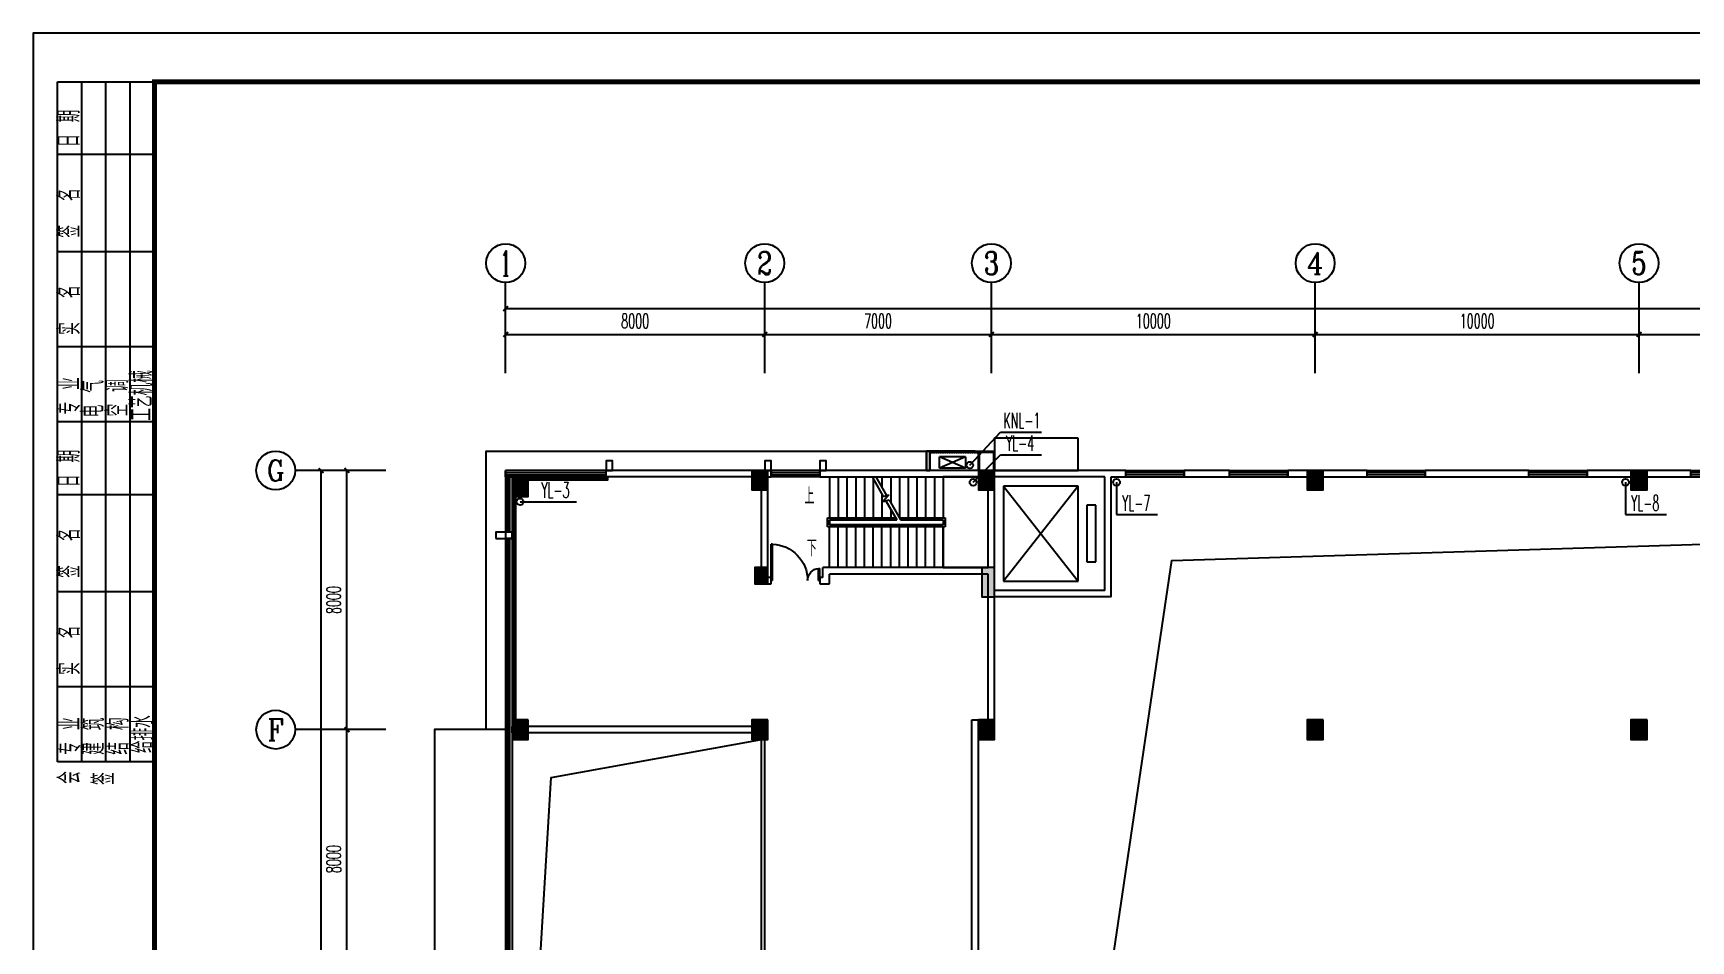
# Model space of a CAD drawing. Extents: x -620248 to 571765, y -684907 to -323071.
# Drawn here: x -81878 to -30687, y -370126 to -342104 of the extents above; entities that cross this region are included whole.
import ezdxf
from ezdxf.enums import TextEntityAlignment as Align

# ---------------------------------------------------------------- set-up
doc = ezdxf.new("R2010")
doc.units = 0
doc.header["$LTSCALE"] = 1000
doc.header["$MEASUREMENT"] = 0
doc.linetypes.add('DASH', pattern=[0.35, 0.25, -0.1])
for name, color, linetype in [('4', 4, 'Continuous'), ('9', 9, 'Continuous'), ('AC', 252, 'Continuous'), ('AXIS', 3, 'Continuous'), ('AXIS_TEXT', 7, 'Continuous'), ('DIM_SYMB', 3, 'Continuous'), ('EVTR', 2, 'Continuous'), ('LATRINE', 6, 'Continuous'), ('PUB_HATCH', 8, 'Continuous'), ('PUB_TITLE', 4, 'Continuous'), ('STAIR', 2, 'Continuous'), ('TWT_LEAD', 3, 'Continuous'), ('VPIPE-雨水', 222, 'DASH'), ('WALL', 7, 'Continuous'), ('WINDOW', 4, 'Continuous')]:
    doc.layers.add(name, color=color, linetype=linetype)
doc.styles.add('_TCH_AXIS', font='COMPLEX', dxfattribs={"bigfont": 'GBCBIG'})
doc.styles.add('_TCH_DIM', font='SIMPLEX.shx', dxfattribs={"width": 0.8, "bigfont": 'GBCBIG.shx'})
doc.styles.add('_TCH_DIM_T3', font='SIMPLEX.shx', dxfattribs={"width": 0.564706, "bigfont": 'GBCBIG.shx'})
doc.styles.add('COMPLEX', font='COMPLEX')
doc.styles.add('天正', font='SIMPLEX.shx', dxfattribs={"width": 0.7, "bigfont": 'HZTXT.shx'})
doc.dimstyles.new('_TCH_ARCH&&150', dxfattribs={"dimtxt": 446.25, "dimasz": 150, "dimexe": 375, "dimexo": 450, "dimgap": 189.375, "dimtad": 1, "dimdec": 0, "dimzin": 0, "dimdsep": 46, "dimtxsty": '_TCH_DIM_T3', "dimblk": 'ARCHTICK', "dimcen": 0.09, "dimclrt": 7, "dimazin": 2, "dimtfac": 1, "dimtdec": 0, "dimtix": 1, "dimtmove": 2, "dimatfit": 3, "dimfxl": 1, "dimtolj": 1, "dimtzin": 0, "dimarcsym": 0})

# ---------------------------------------------------------------- blocks, each defined once
blk = doc.blocks.new('A$C2E844E90')
at = {"layer": 'PUB_HATCH'}
for points in [[(7600, 0), (8100, 0), (8100, 600), (7600, 600)], [(14600, 0), (15100, 0), (15100, 600), (14600, 600)], [(24750, 0), (25250, 0), (25250, 600), (24750, 600)], [(34750, 0), (35250, 0), (35250, 600), (34750, 600)], [(200, -200), (700, -200), (700, 400), (200, 400)], [(7700, -2900), (8100, -2900), (8100, -2400), (7700, -2400)], [(14700, -3300), (15100, -3300), (15100, -2400), (14700, -2400)], [(200, -7700), (700, -7700), (700, -7100), (200, -7100)], [(7600, -7700), (8100, -7700), (8100, -7100), (7600, -7100)], [(14600, -7700), (15100, -7700), (15100, -7100), (14600, -7100)], [(24750, -7700), (25250, -7700), (25250, -7100), (24750, -7100)], [(34750, -7700), (35250, -7700), (35250, -7100), (34750, -7100)]]:
    blk.add_hatch(color=7, dxfattribs=at).paths.add_polyline_path(points)
at = {"layer": 'WALL'}
for points in [[(8100, 600), (7600, 600), (7600, 0), (8100, 0)], [(15100, 600), (14600, 600), (14600, 0), (15100, 0)], [(25250, 600), (24750, 600), (24750, 0), (25250, 0)], [(35250, 600), (34750, 600), (34750, 0), (35250, 0)], [(700, 400), (200, 400), (200, -200), (700, -200)], [(8100, -2400), (7700, -2400), (7700, -2900), (8100, -2900)], [(15100, -2400), (14700, -2400), (14700, -3300), (15100, -3300)], [(700, -7100), (200, -7100), (200, -7700), (700, -7700)], [(8100, -7100), (7600, -7100), (7600, -7700), (8100, -7700)], [(15100, -7100), (14600, -7100), (14600, -7700), (15100, -7700)], [(25250, -7100), (24750, -7100), (24750, -7700), (25250, -7700)], [(35250, -7100), (34750, -7100), (34750, -7700), (35250, -7700)]]:
    blk.add_lwpolyline(points, close=True, dxfattribs=at)
blk = doc.blocks.new('A$C545B6328')
at = {"layer": 'AC'}
for p, q in [((400, 450), (-400, 450)), ((-400, 450), (-400, 100)), ((400, 450), (-400, 100)), ((400, 100), (-400, 450)), ((400, 100), (-400, 100)), ((400, 100), (400, 450))]:
    blk.add_line(p, q, dxfattribs=at)
blk = doc.blocks.new('$TCHSYS$WIN2D')
for p, q in [((-0.5, 0.5), (0.5, 0.5)), ((-0.5, 0.5), (-0.5, -0.5)), ((0.5, 0.5), (0.5, -0.5)), ((0.5, 0.1667), (-0.5, 0.1667)), ((0.5, -0.1667), (-0.5, -0.1667)), ((-0.5, -0.5), (0.5, -0.5))]:
    blk.add_line(p, q)
blk = doc.blocks.new('$DorLib2D$00000225')
at = {"color": 0}
for p, q in [((0.475, -0.001), (0.475, 0.752)), ((0.475, 0.752), (0.5, 0.752)), ((0.5, -0.001), (0.5, 0.752)), ((-0.5, 0), (-0.5, 0.252)), ((-0.475, 0.252), (-0.5, 0.252)), ((-0.475, 0), (-0.475, 0.252)), ((-0.475, 0), (-0.5, 0)), ((0.475, -0.001), (0.5, -0.001))]:
    blk.add_line(p, q, dxfattribs=at)
for centre, radius, start, end in [((0.505, -0.002), 0.755, 92.2493, 179.7238), ((-0.501, 0.003), 0.251, 359.7899, 84.0974)]:
    blk.add_arc(centre, radius, start, end, dxfattribs=at)
blk = doc.blocks.new('$WINLIB2D$00000001')
at = {"color": 0}
for points in [[(-0.5, 0.5), (-0.5, -0.5)], [(-0.5, 0.5), (0.5, 0.5)], [(0.5, -0.5), (0.5, 0.5)], [(0.5, 0.167), (-0.5, 0.167)], [(0.5, -0.167), (-0.5, -0.167)], [(-0.5, -0.5), (0.5, -0.5)]]:
    blk.add_lwpolyline(points, dxfattribs=at)
blk = doc.blocks.new('_ArchTick')
at = {"color": 0, "linetype": 'ByBlock', "const_width": 0.4}
blk.add_lwpolyline([(-0.5, -0.5), (0.5, 0.5)], dxfattribs=at)
blk = doc.blocks.new('*D265')
at = {"layer": 'AXIS', "color": 0, "lineweight": -2, "transparency": 16777216}
for p, q in [((7700, 50450), (7700, 52375)), ((115700, 50450), (115700, 52375)), ((7700, 52000), (115700, 52000))]:
    blk.add_line(p, q, dxfattribs=at)
at = {"layer": 'Defpoints', "color": 0, "transparency": 16777216}
for p in [(115700, 52000), (7700, 50000), (115700, 50000)]:
    blk.add_point(p, dxfattribs=at)
at = {"layer": 'AXIS', "color": 0, "lineweight": -2, "transparency": 16777216, "xscale": 150, "yscale": 150, "zscale": 150, "rotation": 180}
blk.add_blockref('_ArchTick', (7700, 52000), dxfattribs=at)
at = {"layer": 'AXIS', "color": 0, "lineweight": -2, "transparency": 16777216, "xscale": 150, "yscale": 150, "zscale": 150}
blk.add_blockref('_ArchTick', (115700, 52000), dxfattribs=at)
at = {"layer": 'AXIS', "color": 7, "transparency": 16777216, "insert": (61700, 52412), "char_height": 446.2, "attachment_point": 5, "style": '_TCH_DIM_T3'}
blk.add_mtext('\\A1;108000', dxfattribs=at)
blk = doc.blocks.new('*D266')
at = {"layer": 'AXIS', "color": 0, "lineweight": -2, "transparency": 16777216}
for p, q in [((7700, 50450), (7700, 51575)), ((7700, 51200), (15700, 51200)), ((15700, 50450), (15700, 51575))]:
    blk.add_line(p, q, dxfattribs=at)
at = {"layer": 'Defpoints', "color": 0, "transparency": 16777216}
for p in [(15700, 51200), (7700, 50000), (15700, 50000)]:
    blk.add_point(p, dxfattribs=at)
at = {"layer": 'AXIS', "color": 0, "lineweight": -2, "transparency": 16777216, "xscale": 150, "yscale": 150, "zscale": 150, "rotation": 180}
blk.add_blockref('_ArchTick', (7700, 51200), dxfattribs=at)
at = {"layer": 'AXIS', "color": 0, "lineweight": -2, "transparency": 16777216, "xscale": 150, "yscale": 150, "zscale": 150}
blk.add_blockref('_ArchTick', (15700, 51200), dxfattribs=at)
at = {"layer": 'AXIS', "color": 7, "transparency": 16777216, "insert": (11700, 51612), "char_height": 446.2, "attachment_point": 5, "style": '_TCH_DIM_T3'}
blk.add_mtext('\\A1;8000', dxfattribs=at)
blk = doc.blocks.new('*D267')
at = {"layer": 'AXIS', "color": 0, "lineweight": -2, "transparency": 16777216}
for p, q in [((15700, 50450), (15700, 51575)), ((15700, 51200), (22700, 51200)), ((22700, 50450), (22700, 51575))]:
    blk.add_line(p, q, dxfattribs=at)
at = {"layer": 'Defpoints', "color": 0, "transparency": 16777216}
for p in [(22700, 51200), (15700, 50000), (22700, 50000)]:
    blk.add_point(p, dxfattribs=at)
at = {"layer": 'AXIS', "color": 0, "lineweight": -2, "transparency": 16777216, "xscale": 150, "yscale": 150, "zscale": 150, "rotation": 180}
blk.add_blockref('_ArchTick', (15700, 51200), dxfattribs=at)
at = {"layer": 'AXIS', "color": 0, "lineweight": -2, "transparency": 16777216, "xscale": 150, "yscale": 150, "zscale": 150}
blk.add_blockref('_ArchTick', (22700, 51200), dxfattribs=at)
at = {"layer": 'AXIS', "color": 7, "transparency": 16777216, "insert": (19200, 51612), "char_height": 446.2, "attachment_point": 5, "style": '_TCH_DIM_T3'}
blk.add_mtext('\\A1;7000', dxfattribs=at)
blk = doc.blocks.new('*D268')
at = {"layer": 'AXIS', "color": 0, "lineweight": -2, "transparency": 16777216}
for p, q in [((22700, 50450), (22700, 51575)), ((22700, 51200), (32700, 51200)), ((32700, 50450), (32700, 51575))]:
    blk.add_line(p, q, dxfattribs=at)
at = {"layer": 'Defpoints', "color": 0, "transparency": 16777216}
for p in [(32700, 51200), (22700, 50000), (32700, 50000)]:
    blk.add_point(p, dxfattribs=at)
at = {"layer": 'AXIS', "color": 0, "lineweight": -2, "transparency": 16777216, "xscale": 150, "yscale": 150, "zscale": 150, "rotation": 180}
blk.add_blockref('_ArchTick', (22700, 51200), dxfattribs=at)
at = {"layer": 'AXIS', "color": 0, "lineweight": -2, "transparency": 16777216, "xscale": 150, "yscale": 150, "zscale": 150}
blk.add_blockref('_ArchTick', (32700, 51200), dxfattribs=at)
at = {"layer": 'AXIS', "color": 7, "transparency": 16777216, "insert": (27700, 51612), "char_height": 446.2, "attachment_point": 5, "style": '_TCH_DIM_T3'}
blk.add_mtext('\\A1;10000', dxfattribs=at)
blk = doc.blocks.new('*D269')
at = {"layer": 'AXIS', "color": 0, "lineweight": -2, "transparency": 16777216}
for p, q in [((32700, 50450), (32700, 51575)), ((32700, 51200), (42700, 51200)), ((42700, 50450), (42700, 51575))]:
    blk.add_line(p, q, dxfattribs=at)
at = {"layer": 'Defpoints', "color": 0, "transparency": 16777216}
for p in [(42700, 51200), (32700, 50000), (42700, 50000)]:
    blk.add_point(p, dxfattribs=at)
at = {"layer": 'AXIS', "color": 0, "lineweight": -2, "transparency": 16777216, "xscale": 150, "yscale": 150, "zscale": 150, "rotation": 180}
blk.add_blockref('_ArchTick', (32700, 51200), dxfattribs=at)
at = {"layer": 'AXIS', "color": 0, "lineweight": -2, "transparency": 16777216, "xscale": 150, "yscale": 150, "zscale": 150}
blk.add_blockref('_ArchTick', (42700, 51200), dxfattribs=at)
at = {"layer": 'AXIS', "color": 7, "transparency": 16777216, "insert": (37700, 51612), "char_height": 446.2, "attachment_point": 5, "style": '_TCH_DIM_T3'}
blk.add_mtext('\\A1;10000', dxfattribs=at)
blk = doc.blocks.new('*D270')
at = {"layer": 'AXIS', "color": 0, "lineweight": -2, "transparency": 16777216}
for p, q in [((42700, 50450), (42700, 51575)), ((42700, 51200), (52700, 51200)), ((52700, 50450), (52700, 51575))]:
    blk.add_line(p, q, dxfattribs=at)
at = {"layer": 'Defpoints', "color": 0, "transparency": 16777216}
for p in [(52700, 51200), (42700, 50000), (52700, 50000)]:
    blk.add_point(p, dxfattribs=at)
at = {"layer": 'AXIS', "color": 0, "lineweight": -2, "transparency": 16777216, "xscale": 150, "yscale": 150, "zscale": 150, "rotation": 180}
blk.add_blockref('_ArchTick', (42700, 51200), dxfattribs=at)
at = {"layer": 'AXIS', "color": 0, "lineweight": -2, "transparency": 16777216, "xscale": 150, "yscale": 150, "zscale": 150}
blk.add_blockref('_ArchTick', (52700, 51200), dxfattribs=at)
at = {"layer": 'AXIS', "color": 7, "transparency": 16777216, "insert": (47700, 51612), "char_height": 446.2, "attachment_point": 5, "style": '_TCH_DIM_T3'}
blk.add_mtext('\\A1;10000', dxfattribs=at)
blk = doc.blocks.new('*D279')
at = {"layer": 'AXIS', "color": 0, "lineweight": -2, "transparency": 16777216}
for p, q in [((3550, 47000), (1625, 47000)), ((2000, 7000), (2000, 47000)), ((3550, 7000), (1625, 7000))]:
    blk.add_line(p, q, dxfattribs=at)
at = {"layer": 'Defpoints', "color": 0, "transparency": 16777216}
for p in [(2000, 47000), (4000, 47000), (4000, 7000)]:
    blk.add_point(p, dxfattribs=at)
at = {"layer": 'AXIS', "color": 0, "lineweight": -2, "transparency": 16777216, "xscale": 150, "yscale": 150, "zscale": 150}
for p, rotation in [((2000, 47000), 90), ((2000, 7000), 270)]:
    blk.add_blockref('_ArchTick', p, dxfattribs=dict(at, rotation=rotation))
at = {"layer": 'AXIS', "color": 7, "transparency": 16777216, "insert": (1588, 27000), "char_height": 446.2, "attachment_point": 5, "rotation": 90, "style": '_TCH_DIM_T3'}
blk.add_mtext('\\A1;40000', dxfattribs=at)
blk = doc.blocks.new('*D283')
at = {"layer": 'AXIS', "color": 0, "lineweight": -2, "transparency": 16777216}
for p, q in [((3550, 39000), (2425, 39000)), ((2800, 31000), (2800, 39000)), ((3550, 31000), (2425, 31000))]:
    blk.add_line(p, q, dxfattribs=at)
at = {"layer": 'Defpoints', "color": 0, "transparency": 16777216}
for p in [(2800, 39000), (4000, 39000), (4000, 31000)]:
    blk.add_point(p, dxfattribs=at)
at = {"layer": 'AXIS', "color": 0, "lineweight": -2, "transparency": 16777216, "xscale": 150, "yscale": 150, "zscale": 150}
for p, rotation in [((2800, 39000), 90), ((2800, 31000), 270)]:
    blk.add_blockref('_ArchTick', p, dxfattribs=dict(at, rotation=rotation))
at = {"layer": 'AXIS', "color": 7, "transparency": 16777216, "insert": (2388, 35000), "char_height": 446.2, "attachment_point": 5, "rotation": 90, "style": '_TCH_DIM_T3'}
blk.add_mtext('\\A1;8000', dxfattribs=at)
blk = doc.blocks.new('*D284')
at = {"layer": 'AXIS', "color": 0, "lineweight": -2, "transparency": 16777216}
for p, q in [((3550, 47000), (2425, 47000)), ((2800, 39000), (2800, 47000)), ((3550, 39000), (2425, 39000))]:
    blk.add_line(p, q, dxfattribs=at)
at = {"layer": 'Defpoints', "color": 0, "transparency": 16777216}
for p in [(2800, 47000), (4000, 47000), (4000, 39000)]:
    blk.add_point(p, dxfattribs=at)
at = {"layer": 'AXIS', "color": 0, "lineweight": -2, "transparency": 16777216, "xscale": 150, "yscale": 150, "zscale": 150}
for p, rotation in [((2800, 47000), 90), ((2800, 39000), 270)]:
    blk.add_blockref('_ArchTick', p, dxfattribs=dict(at, rotation=rotation))
at = {"layer": 'AXIS', "color": 7, "transparency": 16777216, "insert": (2388, 43000), "char_height": 446.2, "attachment_point": 5, "rotation": 90, "style": '_TCH_DIM_T3'}
blk.add_mtext('\\A1;8000', dxfattribs=at)
blk = doc.blocks.new('_AXISO')
blk.add_circle((0, 0), 0.5)
at = {"layer": 'AXIS_TEXT', "style": 'COMPLEX', "width": 1.041667}
blk.add_attdef('A', text='', height=0.56, dxfattribs=at).set_placement((-0.25, -0.28), (0.25, -0.28), align=Align.FIT)
blk = doc.blocks.new('小签')
at = {"layer": '4'}
for p, q in [((-16433, 275229), (-16433, 289229)), ((-16433, 289229), (-14433, 289229)), ((-15933, 275229), (-15933, 289229)), ((-15433, 275229), (-15433, 289229)), ((-14933, 275229), (-14933, 289229)), ((-14433, 275229), (-14433, 289229)), ((-14433, 287729), (-16433, 287729)), ((-14433, 285729), (-16433, 285729)), ((-14433, 283773), (-16433, 283773)), ((-14433, 282229), (-16433, 282229)), ((-14433, 280729), (-16433, 280729)), ((-14433, 278729), (-16433, 278729)), ((-14433, 276773), (-16433, 276773)), ((-14433, 275229), (-16433, 275229))]:
    blk.add_line(p, q, dxfattribs=at)
at = {"layer": '4', "style": '_TCH_DIM', "width": 0.8}
for s, p in [('日 期', (-15971, 287889)), ('签  名', (-15966, 286022)), ('实  名', (-15966, 284022)), ('工艺机械', (-14479, 282255)), ('专 业', (-15960, 282382)), ('电 气', (-15476, 282324)), ('空 调', (-14973, 282341)), ('日 期', (-15971, 280889)), ('签  名', (-15966, 279022)), ('实  名', (-15966, 277022)), ('专 业', (-15952, 275382)), ('建 筑', (-15465, 275376)), ('结 构', (-14963, 275380)), ('给排水', (-14463, 275413)), ('会', (-15962, 274781)), ('签', (-15258, 274757))]:
    blk.add_text(s, height=450, rotation=90, dxfattribs=at).set_placement(p)
blk = doc.blocks.new('A$C4A872A6F')
for points in [[(22300, 47000), (22300, 47600), (22800, 47600), (22800, 47000)], [(22330, 47000), (22330, 47570), (22770, 47570), (22770, 47000)]]:
    blk.add_lwpolyline(points)
at = {"layer": '4'}
blk.add_lwpolyline([(25380, 48000), (22800, 48000), (22800, 47000), (25380, 47000)], close=True, dxfattribs=at)
blk.add_lwpolyline([(7700, 39000), (5500, 39000), (5500, 15000), (7700, 15000)], dxfattribs=at)
at = {"layer": '9'}
for p, q in [((7950, 46200), (7950, 39300)), ((8000, 46200), (8000, 39300)), ((15600, 15300), (15600, 38700)), ((15700, 15300), (15700, 38700))]:
    blk.add_line(p, q, dxfattribs=at)
for points in [[(20850, 47600), (20870, 47600), (20870, 47550), (20850, 47550), (20850, 47600)], [(20920, 47600), (20940, 47600), (20940, 47550), (20920, 47550), (20920, 47600)], [(20990, 47600), (21010, 47600), (21010, 47550), (20990, 47550), (20990, 47600)], [(21060, 47600), (21080, 47600), (21080, 47550), (21060, 47550), (21060, 47600)], [(21130, 47600), (21150, 47600), (21150, 47550), (21130, 47550), (21130, 47600)], [(21200, 47600), (21220, 47600), (21220, 47550), (21200, 47550), (21200, 47600)], [(21270, 47600), (21290, 47600), (21290, 47550), (21270, 47550), (21270, 47600)], [(21340, 47600), (21360, 47600), (21360, 47550), (21340, 47550), (21340, 47600)], [(21410, 47600), (21430, 47600), (21430, 47550), (21410, 47550), (21410, 47600)], [(21480, 47600), (21500, 47600), (21500, 47550), (21480, 47550), (21480, 47600)], [(21550, 47600), (21570, 47600), (21570, 47550), (21550, 47550), (21550, 47600)], [(21620, 47600), (21640, 47600), (21640, 47550), (21620, 47550), (21620, 47600)], [(21690, 47600), (21710, 47600), (21710, 47550), (21690, 47550), (21690, 47600)], [(21760, 47600), (21780, 47600), (21780, 47550), (21760, 47550), (21760, 47600)], [(21830, 47600), (21850, 47600), (21850, 47550), (21830, 47550), (21830, 47600)], [(21900, 47600), (21920, 47600), (21920, 47550), (21900, 47550), (21900, 47600)], [(21970, 47600), (21990, 47600), (21990, 47550), (21970, 47550), (21970, 47600)], [(22040, 47600), (22060, 47600), (22060, 47550), (22040, 47550), (22040, 47600)], [(22110, 47600), (22130, 47600), (22130, 47550), (22110, 47550), (22110, 47600)], [(22180, 47600), (22200, 47600), (22200, 47550), (22180, 47550), (22180, 47600)], [(22250, 47600), (22270, 47600), (22270, 47550), (22250, 47550), (22250, 47600)], [(10800, 46800), (10800, 46750), (8400, 46750)], [(10850, 46800), (10850, 46700), (8400, 46700)], [(22800, 7200), (28277.2, 44224.5), (112300, 46800)], [(7900, 17500), (9104.3, 37522.2), (15600, 38700)]]:
    blk.add_lwpolyline(points, dxfattribs=at)
at = {"layer": 'AXIS'}
for p, q in [((7700, 50000), (7700, 52800)), ((15700, 50000), (15700, 52800)), ((22700, 50000), (22700, 52800)), ((32700, 50000), (32700, 52800)), ((42700, 50000), (42700, 52800)), ((4000, 47000), (1200, 47000)), ((4000, 39000), (1200, 39000))]:
    blk.add_line(p, q, dxfattribs=at)
at = {"layer": 'DIM_SYMB'}
for points in [[(17336.3, 46224, 0, 0, 0), (18819.4, 46224, 120, 0, 0), (19269.4, 46224, 0, 0, 0)], [(17387.8, 44613.9, 0, 0, 0), (21777.9, 44613.9, 0, 0, 0), (21777.9, 46214, 0, 0, 0), (20124.2, 46214, 120, 0, 0), (19674.2, 46214, 0, 0, 0)]]:
    blk.add_lwpolyline(points, format="xyseb", dxfattribs=at)
at = {"layer": 'EVTR'}
for p, q in [((25375, 46520), (23075, 46520)), ((23075, 46520), (23075, 43580)), ((25375, 46520), (23075, 43580)), ((23075, 46520), (25375, 43580)), ((25375, 43580), (25375, 46520)), ((25925, 45925), (25650, 45925)), ((25650, 45925), (25650, 44175)), ((25925, 44175), (25925, 45925)), ((25650, 44175), (25925, 44175)), ((23075, 43580), (25375, 43580))]:
    blk.add_line(p, q, dxfattribs=at)
at = {"layer": 'LATRINE'}
blk.add_line((22200, 47600), (20800, 47600), dxfattribs=at)
at = {"layer": 'STAIR'}
for p, q in [((17700, 46800), (19014.8, 46800)), ((17700, 46800), (17700, 45535)), ((17970, 46800), (17970, 45535)), ((18240, 46800), (18240, 45535)), ((18510, 46800), (18510, 45535)), ((18780, 46800), (18780, 45535)), ((19014.8, 46800), (19360.1, 46201.9)), ((19050, 46739), (19050, 45535)), ((19130.2, 46800), (21210, 46800)), ((19130.2, 46800), (19460.1, 46228.7)), ((19320, 46800), (19320, 46471.3)), ((19590, 46800), (19590, 46003.7)), ((19860, 46800), (19860, 45536)), ((20130, 46800), (20130, 45535)), ((20400, 46800), (20400, 45535)), ((20670, 46800), (20670, 45535)), ((20940, 46800), (20940, 45535)), ((21210, 46800), (21210, 45535)), ((22600, 46800), (21210, 46800)), ((21210, 46800), (21210, 45535)), ((22600, 44000), (22600, 46800)), ((19320, 46271.3), (19320, 45535)), ((19532.4, 46248.1), (19359.5, 46042)), ((19359.5, 46042), (19539.9, 46090.4)), ((19360.1, 46201.9), (19532.4, 46248.1)), ((19539.9, 46090.4), (19895.2, 45475)), ((19439.9, 46063.6), (19779.8, 45475)), ((19590, 45803.7), (19590, 45535)), ((17640, 45265), (17640, 45535)), ((17640, 45535), (19745.1, 45535)), ((21270, 45265), (17640, 45265)), ((17700, 45475), (19779.8, 45475)), ((17700, 45325), (17700, 45475)), ((17700, 45475), (19779.8, 45475)), ((17700, 45475), (17700, 45325)), ((21210, 45325), (17700, 45325)), ((21210, 45325), (17700, 45325)), ((17700, 44000), (17700, 45265)), ((17970, 44000), (17970, 45265)), ((18240, 44000), (18240, 45265)), ((18510, 44000), (18510, 45265)), ((18780, 44000), (18780, 45265)), ((19050, 44000), (19050, 45265)), ((19320, 44000), (19320, 45265)), ((19590, 44000), (19590, 45265)), ((19860, 44000), (19860, 45265)), ((19860.6, 45535), (21270, 45535)), ((19895.2, 45475), (21210, 45475)), ((19895.2, 45475), (21210, 45475)), ((20130, 44000), (20130, 45265)), ((20400, 44000), (20400, 45265)), ((20670, 44000), (20670, 45265)), ((20940, 44000), (20940, 45265)), ((21210, 45475), (21210, 45325)), ((21210, 45475), (21210, 45325)), ((21210, 44000), (21210, 45265)), ((21210, 45265), (21210, 44000)), ((21270, 45535), (21270, 45265)), ((21210, 44000), (17700, 44000)), ((21210, 44000), (22600, 44000))]:
    blk.add_line(p, q, dxfattribs=at)
at = {"layer": 'WALL'}
for p, q in [((7700, 47000), (7700, 46800)), ((15700, 47000), (7700, 47000)), ((7700, 46800), (7900, 46800)), ((15600, 46800), (7900, 46800)), ((15600, 43500), (15600, 46800)), ((15900, 47000), (15700, 47000)), ((15800, 43700), (15800, 46800)), ((15800, 46800), (15900, 46800)), ((15900, 46800), (15900, 47000)), ((22700, 47000), (17400, 47000)), ((17400, 47000), (17400, 46800)), ((17400, 46800), (22600, 46800)), ((22600, 44000), (22600, 46800)), ((26300, 47000), (22700, 47000)), ((22800, 43900), (22800, 46800)), ((26200, 46800), (22800, 46800)), ((26200, 43300), (26200, 46800)), ((26850, 47000), (26300, 47000)), ((26400, 43100), (26400, 46800)), ((26400, 46800), (26850, 46800)), ((26850, 46800), (26850, 47000)), ((30050, 47000), (28650, 47000)), ((28650, 47000), (28650, 46800)), ((28650, 46800), (30050, 46800)), ((30050, 46800), (30050, 47000)), ((34300, 47000), (31850, 47000)), ((31850, 47000), (31850, 46800)), ((31850, 46800), (34300, 46800)), ((34300, 46800), (34300, 47000)), ((39300, 47000), (36100, 47000)), ((36100, 47000), (36100, 46800)), ((36100, 46800), (39300, 46800)), ((39300, 46800), (39300, 47000)), ((44300, 47000), (41100, 47000)), ((41100, 47000), (41100, 46800)), ((41100, 46800), (44300, 46800)), ((44300, 46800), (44300, 47000)), ((7900, 45100), (7700, 45100)), ((7700, 45100), (7700, 44900)), ((7900, 44900), (7900, 45100)), ((7700, 44900), (7900, 44900)), ((15900, 43700), (15800, 43700)), ((15900, 43500), (15900, 43700)), ((17500, 43700), (17400, 43700)), ((17400, 43700), (17400, 43500)), ((22600, 44000), (17500, 44000)), ((17500, 43700), (17500, 44000)), ((22600, 43800), (17700, 43800)), ((17700, 43500), (17700, 43800)), ((22600, 43200), (22600, 43800)), ((22800, 43300), (22800, 43900)), ((15600, 43500), (15900, 43500)), ((17400, 43500), (17700, 43500)), ((22600, 39300), (22600, 43200)), ((26200, 43300), (22800, 43300)), ((26400, 43100), (22800, 43100)), ((22800, 39300), (22800, 43100)), ((15700, 39100), (7900, 39100)), ((7900, 38900), (7900, 39100)), ((15700, 38900), (15700, 39100)), ((22100, 15100), (22100, 39300)), ((22100, 39300), (22300, 39300)), ((22300, 15100), (22300, 39300)), ((22600, 39300), (22800, 39300)), ((15700, 38900), (7900, 38900))]:
    blk.add_line(p, q, dxfattribs=at)
for points in [[(7100, 39000), (7100, 47600), (22300, 47600)], [(11000, 47000), (11000, 47300), (10800, 47300), (10800, 47000), (11000, 47000)], [(15900, 47000), (15900, 47300), (15700, 47300), (15700, 47000), (15900, 47000)], [(17600, 47000), (17600, 47300), (17400, 47300), (17400, 47000), (17600, 47000)], [(20700, 47000), (20700, 47600), (20800, 47600), (20800, 47000), (20700, 47000)], [(20800, 47000), (20800, 47600), (20700, 47600), (20700, 47000), (20800, 47000)]]:
    blk.add_lwpolyline(points, dxfattribs=at)
blk.add_lwpolyline([(7400, 44900), (7900, 44900), (7900, 45100), (7400, 45100)], close=True, dxfattribs=at)
at = {"xscale": -1, "rotation": 180}
blk.add_blockref('A$C545B6328', (21500, 47518.8), dxfattribs=at)
blk.add_blockref('A$C2E844E90', (7700, 46400))
at = {"layer": 'AXIS'}
ref = blk.add_blockref('_AXISO', (7700, 53400), dxfattribs=dict(at, xscale=1200, yscale=1200, zscale=1200))
ref.add_attrib('A', '1', dxfattribs={"layer": 'AXIS_TEXT', "height": 772.1, "style": '_TCH_AXIS'}).set_placement((7534.6, 53014), (7865.4, 53014), align=Align.FIT)
ref = blk.add_blockref('_AXISO', (15700, 53400), dxfattribs=dict(at, xscale=1200, yscale=1200, zscale=1200))
ref.add_attrib('A', '2', dxfattribs={"layer": 'AXIS_TEXT', "height": 698.9, "style": '_TCH_AXIS'}).set_placement((15467, 53050.5), (15933, 53050.5), align=Align.FIT)
ref = blk.add_blockref('_AXISO', (22700, 53400), dxfattribs=dict(at, xscale=1200, yscale=1200, zscale=1200))
ref.add_attrib('A', '3', dxfattribs={"layer": 'AXIS_TEXT', "height": 698.9, "style": '_TCH_AXIS'}).set_placement((22467, 53050.5), (22933, 53050.5), align=Align.FIT)
ref = blk.add_blockref('_AXISO', (32700, 53400), dxfattribs=dict(at, xscale=1200, yscale=1200, zscale=1200))
ref.add_attrib('A', '4', dxfattribs={"layer": 'AXIS_TEXT', "height": 668.2, "style": '_TCH_AXIS'}).set_placement((32445.5, 53065.9), (32954.5, 53065.9), align=Align.FIT)
ref = blk.add_blockref('_AXISO', (42700, 53400), dxfattribs=dict(at, xscale=1200, yscale=1200, zscale=1200))
ref.add_attrib('A', '5', dxfattribs={"layer": 'AXIS_TEXT', "height": 698.9, "style": '_TCH_AXIS'}).set_placement((42467, 53050.5), (42933, 53050.5), align=Align.FIT)
ref = blk.add_blockref('_AXISO', (600, 47000), dxfattribs=dict(at, xscale=1200, yscale=1200, zscale=1200))
ref.add_attrib('A', 'G', dxfattribs={"layer": 'AXIS_TEXT', "height": 637.8, "style": '_TCH_AXIS'}).set_placement((326.7, 46681.1), (873.3, 46681.1), align=Align.FIT)
ref = blk.add_blockref('_AXISO', (600, 39000), dxfattribs=dict(at, xscale=1200, yscale=1200, zscale=1200))
ref.add_attrib('A', 'F', dxfattribs={"layer": 'AXIS_TEXT', "height": 668.2, "style": '_TCH_AXIS'}).set_placement((345.5, 38665.9), (854.5, 38665.9), align=Align.FIT)
at = {"layer": 'WINDOW'}
for name, p, xscale, yscale, zscale, rotation in [('$TCHSYS$WIN2D', (9250, 46900), 3100, 200, 3100, 180.0000000003217), ('$TCHSYS$WIN2D', (7800, 45950), -1700, -200, -1700, 90), ('$WINLIB2D$00000001', (16650, 46900), 1500, 200, 1500, 180.0000000003216), ('$TCHSYS$WIN2D', (27750, 46900), -1800, 200, -1800, 180.0000000003111), ('$TCHSYS$WIN2D', (30950, 46900), -1800, 200, -1800, 180.0000000003111), ('$TCHSYS$WIN2D', (35200, 46900), -1800, 200, -1800, 180.0000000003111), ('$TCHSYS$WIN2D', (40200, 46900), -1800, 200, -1800, 180.0000000003111), ('$TCHSYS$WIN2D', (45200, 46900), -1800, 200, -1800, 180.0000000003111), ('$TCHSYS$WIN2D', (7800, 38000), -13800, -200, -13800, 90), ('$DorLib2D$00000225', (16650, 43600), 1500, -1500, 1500, 180)]:
    blk.add_blockref(name, p, dxfattribs=dict(at, xscale=xscale, yscale=yscale, zscale=zscale, rotation=rotation))
at = {"layer": 'DIM_SYMB', "color": 7, "style": '_TCH_DIM', "width": 0.8}
for s, p in [('上', (16928.6, 45961.5)), ('下', (17002.4, 44351.4))]:
    blk.add_text(s, height=506.4, dxfattribs=at).set_placement(p)
at = {"layer": 'AXIS'}
for p1, p2, distance, picture, middle in [((7700, 50000), (115700, 50000), 2000, '*D265', (61700, 52412.5)), ((7700, 50000), (15700, 50000), 1200, '*D266', (11700, 51612.5)), ((15700, 50000), (22700, 50000), 1200, '*D267', (19200, 51612.5)), ((22700, 50000), (32700, 50000), 1200, '*D268', (27700, 51612.5)), ((32700, 50000), (42700, 50000), 1200, '*D269', (37700, 51612.5)), ((42700, 50000), (52700, 50000), 1200, '*D270', (47700, 51612.5)), ((4000, 7000), (4000, 47000), 2000, '*D279', (1587.5, 27000)), ((4000, 39000), (4000, 47000), 1200, '*D284', (2387.5, 43000)), ((4000, 31000), (4000, 39000), 1200, '*D283', (2387.5, 35000))]:
    dim = blk.add_aligned_dim(p1=p1, p2=p2, distance=distance, dimstyle='_TCH_ARCH&&150', dxfattribs=at)
    dim.commit()
    dim.dimension.update_dxf_attribs({"geometry": picture, "text_midpoint": middle})

msp = doc.modelspace()

# ---------------------------------------------------------------- linework, layer by layer
at = {"layer": 'PUB_TITLE'}
msp.add_lwpolyline([(-81878.4, -431203.7), (75771.6, -431203.7), (75771.6, -342103.7), (-81878.4, -342103.7)], close=True, dxfattribs=at)
at = {"layer": 'PUB_TITLE', "const_width": 150}
msp.add_lwpolyline([(-78128.4, -429703.7), (74271.6, -429703.7), (74271.6, -343603.7), (-78128.4, -343603.7)], close=True, dxfattribs=at)
at = {"layer": 'TWT_LEAD'}
for p, q in [((-52952.7, -355439.4), (-52002.9, -354420.5)), ((-52002.9, -354420.5), (-50741.2, -354420.5)), ((-52852.7, -355970.4), (-52002.9, -355120.5)), ((-52002.9, -355120.5), (-50741.2, -355120.5)), ((-48421.8, -355970.4), (-48421.8, -356967.1)), ((-32702.7, -355970.4), (-32702.7, -356967.1)), ((-66843.1, -356570.4), (-66357, -356570.4)), ((-66357, -356570.4), (-65095.3, -356570.4)), ((-48421.8, -356967.1), (-47160.1, -356967.1)), ((-32702.7, -356967.1), (-31441, -356967.1))]:
    msp.add_line(p, q, dxfattribs=at)
at = {"layer": 'VPIPE-雨水', "linetype": 'Continuous'}
for centre in [(-52952.7, -355439.4), (-52852.7, -355970.4), (-48421.8, -355970.4), (-32702.7, -355970.4), (-66843.1, -356570.4)]:
    msp.add_circle(centre, 105, dxfattribs=at)

# ---------------------------------------------------------------- block references
at = {"layer": '4', "xscale": 1.5, "yscale": 1.5, "zscale": 1.5}
msp.add_blockref('小签', (-56479.6, -777447.6), dxfattribs=at)
at = {"layer": 'WALL'}
msp.add_blockref('A$C4A872A6F', (-74987.2, -402604.9), dxfattribs=at)

# ---------------------------------------------------------------- texts
at = {"layer": 'TWT_LEAD', "color": 7, "style": '天正', "width": 0.525}
for s, p in [('KNL-1', (-51918, -354300.5)), ('YL-4', (-51840, -355000.5)), ('YL-3', (-66188.1, -356450.4)), ('YL-7', (-48252.9, -356847.1)), ('YL-8', (-32533.9, -356847.1))]:
    msp.add_text(s, height=480, dxfattribs=at).set_placement(p)

doc.saveas('drawing.dxf')
